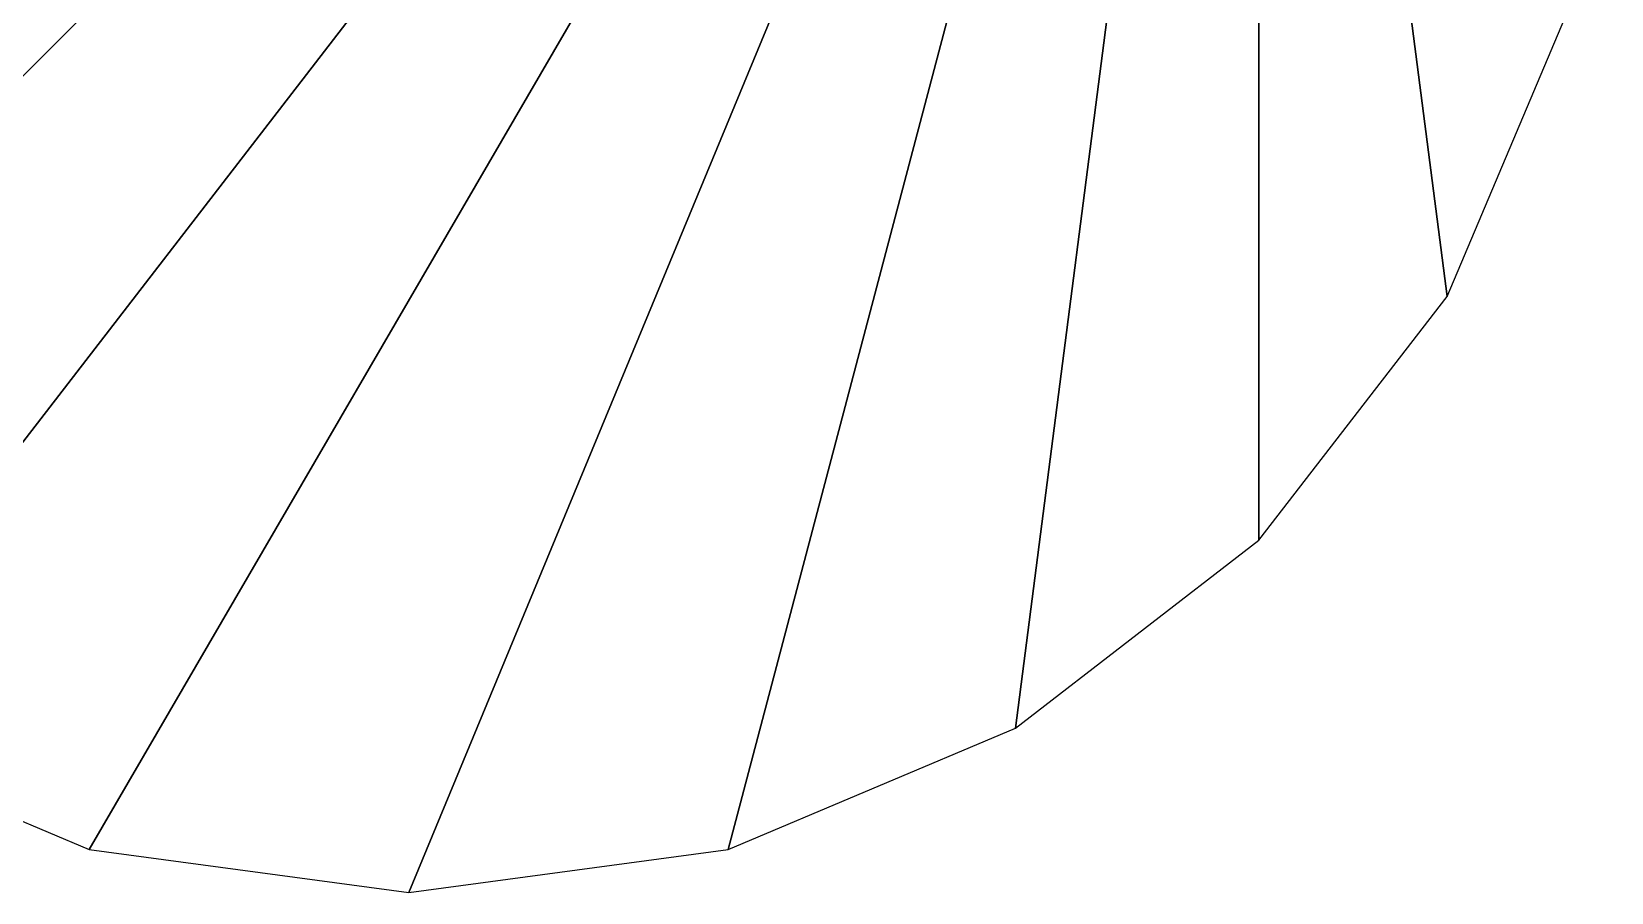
# Model space of a CAD drawing. Header units: metres. Extents: x -25.4 to 46.5, y -26.4 to 45.4.
# Drawn here: x -0.71 to 46.48, y -26.44 to -0.72 of the extents above; entities that cross this region are included whole.
import ezdxf

# ---------------------------------------------------------------- set-up
doc = ezdxf.new("R2010")
doc.units = ezdxf.units.M
doc.layers.add('ceco.net 455 Villa Savoye 3D terrain around', color=85, linetype='Continuous')

msp = doc.modelspace()

# ---------------------------------------------------------------- meshes
at = {"layer": 'ceco.net 455 Villa Savoye 3D terrain around', "color": 114}
mesh = msp.add_polyface(dxfattribs=at)
corners = [(46.478588, 9.487027, -0.09999), (45.194118, -0.056653, -0.09999), (41.57003, -8.636319, -0.09999), (35.950138, -15.908054, -0.099991), (28.678405, -21.527944, -0.099992), (20.098719, -25.152084, -0.099993), (10.555015, -26.436553, -0.099994), (1.011336, -25.152084, -0.099996), (-7.568377, -21.527944, -0.099997), (-14.840109, -15.908054, -0.099998), (-20.459958, -8.636319, -0.099998), (-24.084183, -0.056656, -0.099999), (-25.368653, 9.487027, -0.099999), (-24.084183, 19.030708, -0.099999), (-20.459958, 27.610373, -0.099998), (-14.840109, 34.882109, -0.099998), (-7.568377, 40.502, -0.099997), (1.011333, 44.126138, -0.099996), (10.555015, 45.410607, -0.099994), (20.098717, 44.126138, -0.099993), (28.678403, 40.502, -0.099992), (35.950138, 34.882109, -0.099991), (41.57003, 27.610375, -0.09999), (45.194118, 19.030711, -0.09999)]
mesh.append_faces([[corners[k] for k in face] for face in [(21, 23, 22)]], dxfattribs={"vtx0": -1})
mesh.append_faces([[corners[k] for k in face] for face in [(19, 17, 16), (20, 16, 15), (21, 15, 14), (21, 14, 13), (21, 13, 12), (21, 12, 11), (21, 11, 10), (21, 10, 9), (21, 9, 8), (21, 8, 7), (21, 7, 6), (21, 6, 5), (21, 5, 4), (21, 4, 3), (21, 3, 2), (21, 2, 1), (21, 1, 0), (21, 0, 23)]], dxfattribs={"vtx0": -1, "vtx2": -1})
mesh.append_faces([[corners[k] for k in face] for face in [(20, 19, 16), (21, 20, 15)]], dxfattribs={"vtx1": -1, "vtx2": -1})
mesh.append_faces([[corners[k] for k in face] for face in [(19, 18, 17)]], dxfattribs={"vtx2": -1})

doc.saveas('drawing.dxf')
